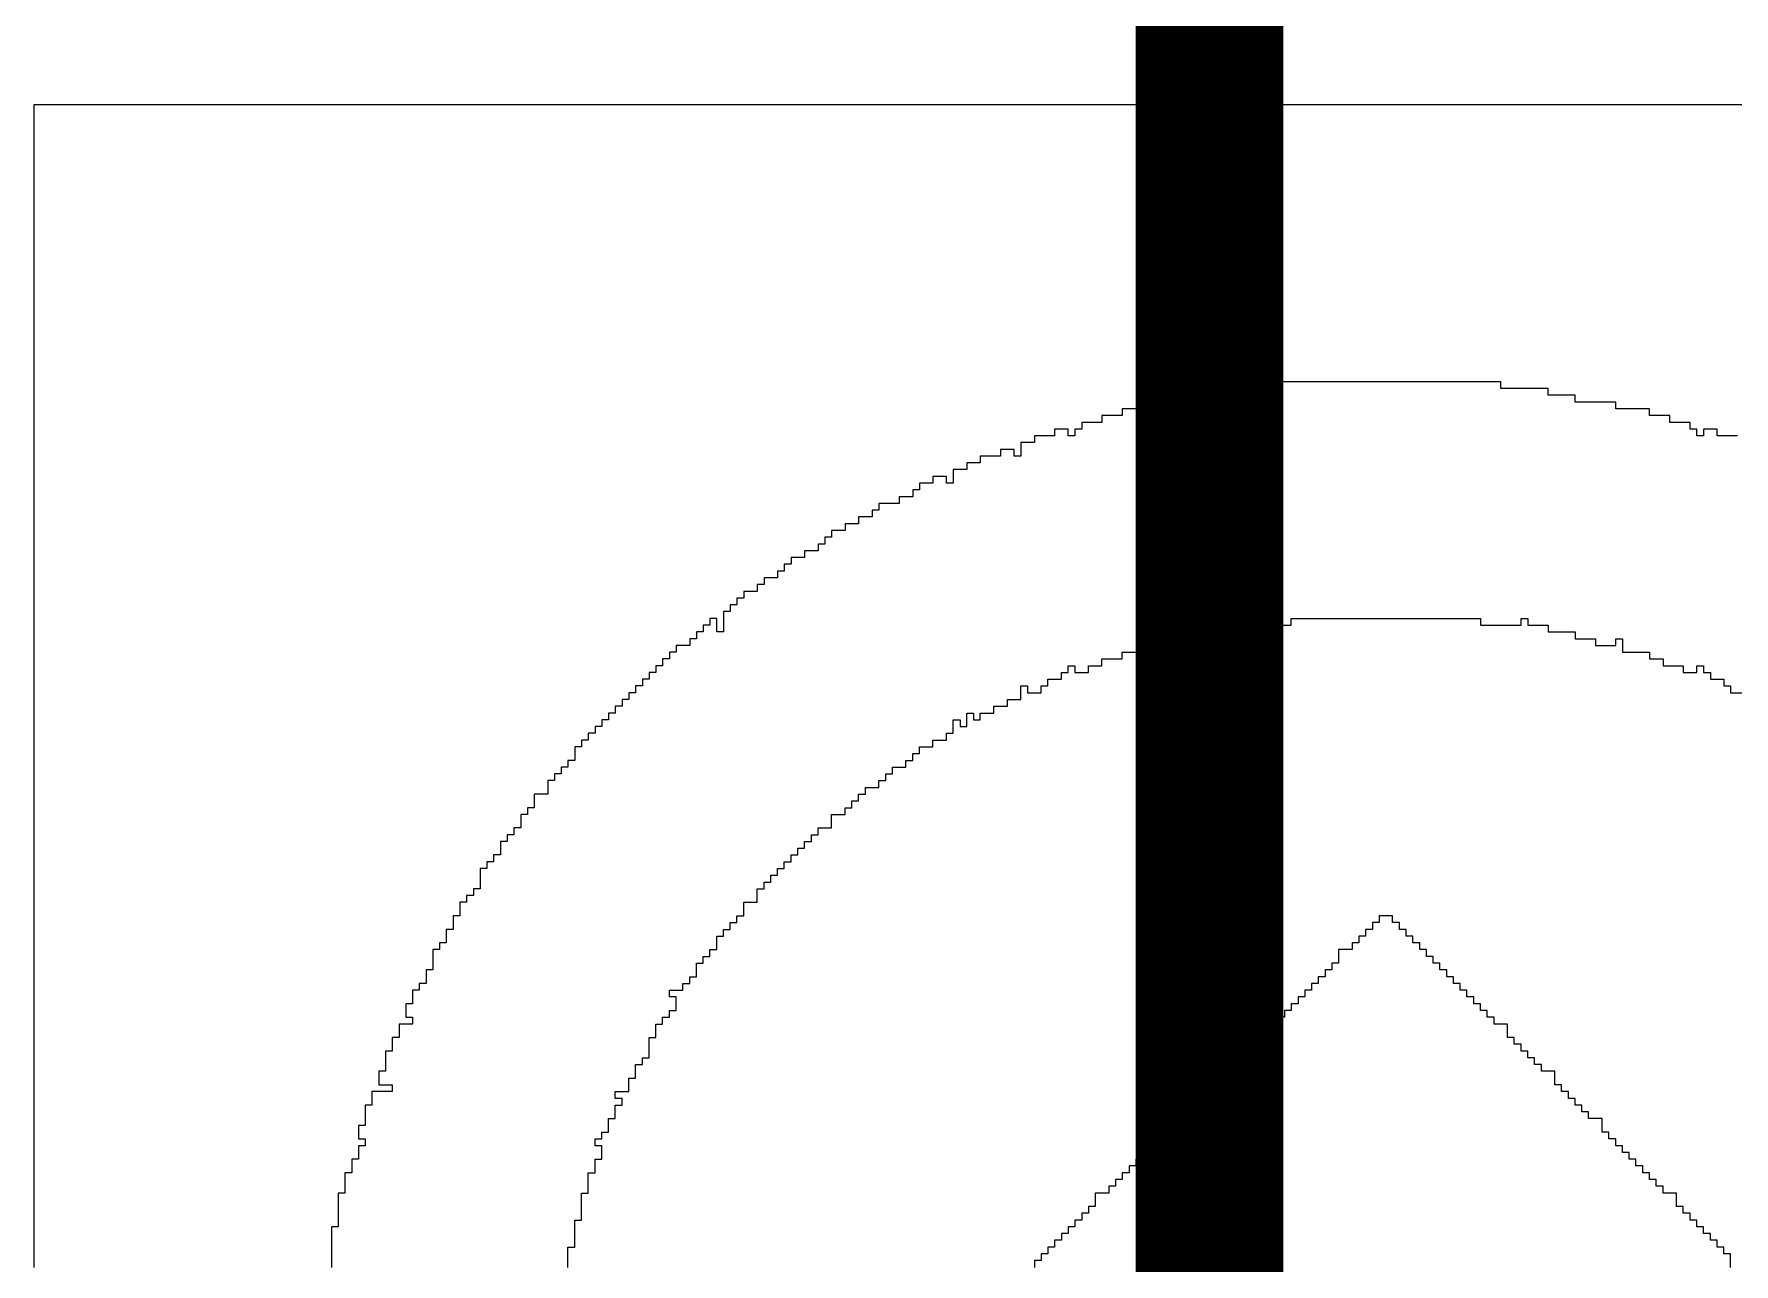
# Model space of a CAD drawing. Header units: millimetres. Extents: x -0.1 to 49.1, y -0.1 to 71.1.
# Drawn here: x 24.02 to 29.78, y 53.4 to 57.56 of the extents above; entities that cross this region are included whole.
import ezdxf

# ---------------------------------------------------------------- set-up
doc = ezdxf.new("R2010")
doc.units = ezdxf.units.MM
doc.layers.add('TopLayer', color=1, linetype='Continuous')
doc.layers.add('TopOverlay', color=2, linetype='Continuous')

msp = doc.modelspace()

# ---------------------------------------------------------------- linework, layer by layer
at = {"layer": 'TopLayer', "const_width": 0.5}
msp.add_lwpolyline([(28, 38.5), (28, 65)], dxfattribs=at)
at = {"layer": 'TopOverlay'}
for p, q in [((24.0202, 57.3002), (24.0202, 57.3231)), ((24.0202, 57.3231), (33.174, 57.3231)), ((24.0202, 57.2774), (24.0202, 57.3002)), ((24.0202, 57.2545), (24.0202, 57.2774)), ((24.0202, 57.2316), (24.0202, 57.2545)), ((24.0202, 57.2087), (24.0202, 57.2316)), ((24.0202, 57.1858), (24.0202, 57.2087)), ((24.0202, 57.1629), (24.0202, 57.1858)), ((24.0202, 57.14), (24.0202, 57.1629)), ((24.0202, 57.1172), (24.0202, 57.14)), ((24.0202, 57.0943), (24.0202, 57.1172)), ((24.0202, 57.0714), (24.0202, 57.0943)), ((24.0202, 57.0485), (24.0202, 57.0714)), ((24.0202, 57.0256), (24.0202, 57.0485)), ((24.0202, 57.0027), (24.0202, 57.0256)), ((24.0202, 56.9798), (24.0202, 57.0027)), ((24.0202, 56.957), (24.0202, 56.9798)), ((24.0202, 56.9341), (24.0202, 56.957)), ((24.0202, 56.9112), (24.0202, 56.9341)), ((24.0202, 56.8883), (24.0202, 56.9112)), ((24.0202, 56.8654), (24.0202, 56.8883)), ((24.0202, 56.8425), (24.0202, 56.8654)), ((24.0202, 56.8197), (24.0202, 56.8425)), ((24.0202, 56.7968), (24.0202, 56.8197)), ((24.0202, 56.7739), (24.0202, 56.7968)), ((24.0202, 56.751), (24.0202, 56.7739)), ((24.0202, 56.7281), (24.0202, 56.751)), ((24.0202, 56.7052), (24.0202, 56.7281)), ((24.0202, 56.6823), (24.0202, 56.7052)), ((24.0202, 56.6595), (24.0202, 56.6823)), ((24.0202, 56.6366), (24.0202, 56.6595)), ((24.0202, 56.6137), (24.0202, 56.6366)), ((24.0202, 56.5908), (24.0202, 56.6137)), ((24.0202, 56.5679), (24.0202, 56.5908)), ((24.0202, 56.545), (24.0202, 56.5679)), ((24.0202, 56.5222), (24.0202, 56.545)), ((24.0202, 56.4993), (24.0202, 56.5222)), ((24.0202, 56.4764), (24.0202, 56.4993)), ((24.0202, 56.4535), (24.0202, 56.4764)), ((24.0202, 56.4306), (24.0202, 56.4535)), ((24.0202, 56.4077), (24.0202, 56.4306)), ((24.0202, 56.3848), (24.0202, 56.4077)), ((24.0202, 56.362), (24.0202, 56.3848)), ((24.0202, 56.3391), (24.0202, 56.362)), ((28.2081, 56.362), (28.0479, 56.362)), ((28.0479, 56.362), (28.0479, 56.3391)), ((28.9861, 56.3848), (28.2081, 56.3848)), ((28.2081, 56.3848), (28.2081, 56.362)), ((28.9861, 56.362), (28.9861, 56.3848)), ((29.1463, 56.362), (28.9861, 56.362)), ((29.1463, 56.3391), (29.1463, 56.362)), ((24.0202, 56.3162), (24.0202, 56.3391)), ((24.0202, 56.2933), (24.0202, 56.3162)), ((24.0202, 56.2704), (24.0202, 56.2933)), ((27.819, 56.2933), (27.7046, 56.2933)), ((27.7046, 56.2933), (27.7046, 56.2704)), ((27.9563, 56.3162), (27.819, 56.3162)), ((27.819, 56.3162), (27.819, 56.2933)), ((28.0479, 56.3391), (27.9563, 56.3391)), ((27.9563, 56.3391), (27.9563, 56.3162)), ((29.2379, 56.3391), (29.1463, 56.3391)), ((29.2379, 56.3162), (29.2379, 56.3391)), ((29.3752, 56.3162), (29.2379, 56.3162)), ((29.3752, 56.2933), (29.3752, 56.3162)), ((29.4896, 56.2933), (29.3752, 56.2933)), ((29.4896, 56.2704), (29.4896, 56.2933)), ((24.0202, 56.2475), (24.0202, 56.2704)), ((24.0202, 56.2247), (24.0202, 56.2475)), ((27.6359, 56.2475), (27.5673, 56.2475)), ((27.5673, 56.2475), (27.5673, 56.2247)), ((27.7046, 56.2704), (27.6359, 56.2704)), ((27.6359, 56.2704), (27.6359, 56.2475)), ((29.5583, 56.2704), (29.4896, 56.2704)), ((29.5583, 56.2475), (29.5583, 56.2704)), ((29.6269, 56.2475), (29.5583, 56.2475)), ((29.6269, 56.2247), (29.6269, 56.2475)), ((24.0202, 56.2018), (24.0202, 56.2247)), ((24.0202, 56.1789), (24.0202, 56.2018)), ((24.0202, 56.156), (24.0202, 56.1789)), ((27.4071, 56.1789), (27.3613, 56.1789)), ((27.3613, 56.1789), (27.3613, 56.156)), ((27.4757, 56.2018), (27.4071, 56.2018)), ((27.4071, 56.2018), (27.4071, 56.1789)), ((27.5215, 56.2247), (27.4757, 56.2247)), ((27.4757, 56.2247), (27.4757, 56.2018)), ((27.5215, 56.2018), (27.5215, 56.2247)), ((27.5444, 56.2018), (27.5215, 56.2018)), ((27.5673, 56.2247), (27.5444, 56.2247)), ((27.5444, 56.2247), (27.5444, 56.2018)), ((29.6498, 56.2247), (29.6269, 56.2247)), ((29.6498, 56.2018), (29.6498, 56.2247)), ((29.6727, 56.2018), (29.6498, 56.2018)), ((29.7185, 56.2247), (29.6727, 56.2247)), ((29.6727, 56.2247), (29.6727, 56.2018)), ((29.7185, 56.2018), (29.7185, 56.2247)), ((29.7871, 56.2018), (29.7185, 56.2018)), ((24.0202, 56.1331), (24.0202, 56.156)), ((24.0202, 56.1102), (24.0202, 56.1331)), ((27.2927, 56.1331), (27.224, 56.1331)), ((27.224, 56.1331), (27.224, 56.1102)), ((27.3384, 56.156), (27.2927, 56.156)), ((27.2927, 56.156), (27.2927, 56.1331)), ((27.3384, 56.1331), (27.3384, 56.156)), ((27.3613, 56.1331), (27.3384, 56.1331)), ((27.3613, 56.156), (27.3613, 56.1331)), ((24.0202, 56.0873), (24.0202, 56.1102)), ((24.0202, 56.0645), (24.0202, 56.0873)), ((24.0202, 56.0416), (24.0202, 56.0645)), ((27.1096, 56.0645), (27.0638, 56.0645)), ((27.0638, 56.0645), (27.0638, 56.0416)), ((27.1096, 56.0416), (27.1096, 56.0645)), ((27.1782, 56.0873), (27.1325, 56.0873)), ((27.1325, 56.0873), (27.1325, 56.0645)), ((27.1325, 56.0645), (27.1325, 56.0416)), ((27.224, 56.1102), (27.1782, 56.1102)), ((27.1782, 56.1102), (27.1782, 56.0873)), ((24.0202, 56.0187), (24.0202, 56.0416)), ((24.0202, 55.9958), (24.0202, 56.0187)), ((27.0181, 56.0187), (26.9952, 56.0187)), ((26.9952, 56.0187), (26.9952, 55.9958)), ((27.0638, 56.0416), (27.0181, 56.0416)), ((27.0181, 56.0416), (27.0181, 56.0187)), ((27.1325, 56.0416), (27.1096, 56.0416)), ((24.0202, 55.9729), (24.0202, 55.9958)), ((24.0202, 55.95), (24.0202, 55.9729)), ((24.0202, 55.9272), (24.0202, 55.95)), ((26.8807, 55.95), (26.8579, 55.95)), ((26.8579, 55.95), (26.8579, 55.9272)), ((26.9494, 55.9729), (26.8807, 55.9729)), ((26.8807, 55.9729), (26.8807, 55.95)), ((26.9952, 55.9958), (26.9494, 55.9958)), ((26.9494, 55.9958), (26.9494, 55.9729)), ((24.0202, 55.9043), (24.0202, 55.9272)), ((24.0202, 55.8814), (24.0202, 55.9043)), ((26.8121, 55.9043), (26.7663, 55.9043)), ((26.7663, 55.9043), (26.7663, 55.8814)), ((26.8579, 55.9272), (26.8121, 55.9272)), ((26.8121, 55.9272), (26.8121, 55.9043)), ((24.0202, 55.8585), (24.0202, 55.8814)), ((24.0202, 55.8356), (24.0202, 55.8585)), ((24.0202, 55.8127), (24.0202, 55.8356)), ((26.6977, 55.8356), (26.6748, 55.8356)), ((26.6748, 55.8356), (26.6748, 55.8127)), ((26.7206, 55.8585), (26.6977, 55.8585)), ((26.6977, 55.8585), (26.6977, 55.8356)), ((26.7663, 55.8814), (26.7206, 55.8814)), ((26.7206, 55.8814), (26.7206, 55.8585)), ((24.0202, 55.7898), (24.0202, 55.8127)), ((24.0202, 55.767), (24.0202, 55.7898)), ((26.629, 55.7898), (26.5832, 55.7898)), ((26.5832, 55.7898), (26.5832, 55.767)), ((26.6748, 55.8127), (26.629, 55.8127)), ((26.629, 55.8127), (26.629, 55.7898)), ((24.0202, 55.7441), (24.0202, 55.767)), ((24.0202, 55.7212), (24.0202, 55.7441)), ((24.0202, 55.6983), (24.0202, 55.7212)), ((26.5375, 55.7212), (26.4917, 55.7212)), ((26.4917, 55.7212), (26.4917, 55.6983)), ((26.5604, 55.7441), (26.5375, 55.7441)), ((26.5375, 55.7441), (26.5375, 55.7212)), ((26.5832, 55.767), (26.5604, 55.767)), ((26.5604, 55.767), (26.5604, 55.7441)), ((24.0202, 55.6754), (24.0202, 55.6983)), ((24.0202, 55.6525), (24.0202, 55.6754)), ((26.4688, 55.6754), (26.423, 55.6754)), ((26.423, 55.6754), (26.423, 55.6525)), ((26.4917, 55.6983), (26.4688, 55.6983)), ((26.4688, 55.6983), (26.4688, 55.6754)), ((24.0202, 55.6296), (24.0202, 55.6525)), ((24.0202, 55.6068), (24.0202, 55.6296)), ((24.0202, 55.5839), (24.0202, 55.6068)), ((26.3773, 55.6068), (26.3544, 55.6068)), ((26.3544, 55.6068), (26.3544, 55.5839)), ((26.4002, 55.6296), (26.3773, 55.6296)), ((26.3773, 55.6296), (26.3773, 55.6068)), ((26.423, 55.6525), (26.4002, 55.6525)), ((26.4002, 55.6525), (26.4002, 55.6296)), ((28.0936, 55.5839), (28.0936, 55.6068)), ((28.0936, 55.6068), (28.1165, 55.6068)), ((28.1165, 55.6068), (28.1165, 55.5839)), ((24.0202, 55.561), (24.0202, 55.5839)), ((24.0202, 55.5381), (24.0202, 55.561)), ((26.3086, 55.561), (26.2857, 55.561)), ((26.2857, 55.561), (26.2857, 55.5381)), ((26.3315, 55.5839), (26.3086, 55.5839)), ((26.3086, 55.5839), (26.3086, 55.561)), ((26.3315, 55.561), (26.3315, 55.5839)), ((26.3315, 55.5381), (26.3315, 55.561)), ((26.3544, 55.5839), (26.3544, 55.561)), ((26.3544, 55.561), (26.3544, 55.5381)), ((28.0479, 55.5381), (28.0479, 55.561)), ((28.0479, 55.561), (28.0936, 55.561)), ((28.0936, 55.561), (28.0936, 55.5839)), ((28.1165, 55.5839), (28.1394, 55.5839)), ((28.1394, 55.5839), (28.1394, 55.561)), ((28.1394, 55.561), (28.2767, 55.561)), ((28.2767, 55.561), (28.2767, 55.5839)), ((28.2767, 55.5839), (28.9175, 55.5839)), ((28.9175, 55.5839), (28.9175, 55.561)), ((28.9175, 55.561), (29.0548, 55.561)), ((29.0548, 55.561), (29.0548, 55.5839)), ((29.0548, 55.5839), (29.0777, 55.5839)), ((29.0777, 55.5839), (29.0777, 55.561)), ((29.0777, 55.561), (29.1463, 55.561)), ((29.1463, 55.561), (29.1463, 55.5381)), ((24.0202, 55.5152), (24.0202, 55.5381)), ((24.0202, 55.4923), (24.0202, 55.5152)), ((24.0202, 55.4695), (24.0202, 55.4923)), ((26.24, 55.4923), (26.1942, 55.4923)), ((26.1942, 55.4923), (26.1942, 55.4695)), ((26.2629, 55.5152), (26.24, 55.5152)), ((26.24, 55.5152), (26.24, 55.4923)), ((26.2857, 55.5381), (26.2629, 55.5381)), ((26.2629, 55.5381), (26.2629, 55.5152)), ((26.3544, 55.5381), (26.3315, 55.5381)), ((27.7961, 55.4923), (27.7961, 55.5152)), ((27.7961, 55.5152), (27.819, 55.5152)), ((27.7961, 55.4695), (27.7961, 55.4923)), ((27.819, 55.5152), (27.819, 55.4923)), ((27.819, 55.4923), (27.8877, 55.4923)), ((27.8877, 55.4923), (27.8877, 55.5152)), ((27.8877, 55.5152), (27.9563, 55.5152)), ((27.9563, 55.5152), (27.9563, 55.5381)), ((27.9563, 55.5381), (28.0479, 55.5381)), ((29.1463, 55.5381), (29.2379, 55.5381)), ((29.2379, 55.5381), (29.2379, 55.5152)), ((29.2379, 55.5152), (29.3065, 55.5152)), ((29.3065, 55.5152), (29.3065, 55.4923)), ((29.3065, 55.4923), (29.3752, 55.4923)), ((29.3752, 55.4923), (29.3752, 55.5152)), ((29.3752, 55.5152), (29.3981, 55.5152)), ((29.3981, 55.5152), (29.3981, 55.4923)), ((29.3981, 55.4923), (29.3981, 55.4695)), ((24.0202, 55.4466), (24.0202, 55.4695)), ((24.0202, 55.4237), (24.0202, 55.4466)), ((26.1713, 55.4466), (26.1484, 55.4466)), ((26.1484, 55.4466), (26.1484, 55.4237)), ((26.1942, 55.4695), (26.1713, 55.4695)), ((26.1713, 55.4695), (26.1713, 55.4466)), ((27.6359, 55.4237), (27.6359, 55.4466)), ((27.6359, 55.4466), (27.7046, 55.4466)), ((27.7046, 55.4466), (27.7046, 55.4695)), ((27.7046, 55.4695), (27.7961, 55.4695)), ((29.3981, 55.4695), (29.4896, 55.4695)), ((29.4896, 55.4695), (29.4896, 55.4466)), ((29.4896, 55.4466), (29.5354, 55.4466)), ((29.5354, 55.4466), (29.5354, 55.4237)), ((24.0202, 55.4008), (24.0202, 55.4237)), ((24.0202, 55.3779), (24.0202, 55.4008)), ((24.0202, 55.355), (24.0202, 55.3779)), ((26.1027, 55.3779), (26.0798, 55.3779)), ((26.0798, 55.3779), (26.0798, 55.355)), ((26.1255, 55.4008), (26.1027, 55.4008)), ((26.1027, 55.4008), (26.1027, 55.3779)), ((26.1484, 55.4237), (26.1255, 55.4237)), ((26.1255, 55.4237), (26.1255, 55.4008)), ((27.4529, 55.355), (27.4529, 55.3779)), ((27.4529, 55.3779), (27.4986, 55.3779)), ((27.4986, 55.3779), (27.4986, 55.4008)), ((27.4986, 55.4008), (27.5215, 55.4008)), ((27.5215, 55.4008), (27.5215, 55.4237)), ((27.5215, 55.4237), (27.5444, 55.4237)), ((27.5444, 55.4237), (27.5444, 55.4008)), ((27.5444, 55.4008), (27.5902, 55.4008)), ((27.5902, 55.4008), (27.5902, 55.4237)), ((27.5902, 55.4237), (27.6359, 55.4237)), ((29.5354, 55.4237), (29.604, 55.4237)), ((29.604, 55.4237), (29.604, 55.4008)), ((29.604, 55.4008), (29.6498, 55.4008)), ((29.6498, 55.4008), (29.6498, 55.4237)), ((29.6498, 55.4237), (29.6727, 55.4237)), ((29.6727, 55.4237), (29.6727, 55.4008)), ((29.6727, 55.4008), (29.6956, 55.4008)), ((29.6956, 55.4008), (29.6956, 55.3779)), ((29.6956, 55.3779), (29.7413, 55.3779)), ((29.7413, 55.3779), (29.7413, 55.355)), ((24.0202, 55.3321), (24.0202, 55.355)), ((24.0202, 55.3093), (24.0202, 55.3321)), ((26.0569, 55.3321), (26.034, 55.3321)), ((26.034, 55.3321), (26.034, 55.3093)), ((26.0798, 55.355), (26.0569, 55.355)), ((26.0569, 55.355), (26.0569, 55.3321)), ((27.3613, 55.3321), (27.3613, 55.355)), ((27.3613, 55.355), (27.3842, 55.355)), ((27.3613, 55.3093), (27.3613, 55.3321)), ((27.3842, 55.355), (27.3842, 55.3321)), ((27.3842, 55.3321), (27.43, 55.3321)), ((27.43, 55.3321), (27.43, 55.355)), ((27.43, 55.355), (27.4529, 55.355)), ((29.7413, 55.355), (29.7642, 55.355)), ((29.7642, 55.355), (29.7642, 55.3321)), ((29.7642, 55.3321), (29.81, 55.3321)), ((24.0202, 55.2864), (24.0202, 55.3093)), ((24.0202, 55.2635), (24.0202, 55.2864)), ((24.0202, 55.2406), (24.0202, 55.2635)), ((25.9882, 55.2635), (25.9654, 55.2635)), ((25.9654, 55.2635), (25.9654, 55.2406)), ((26.0111, 55.2864), (25.9882, 55.2864)), ((25.9882, 55.2864), (25.9882, 55.2635)), ((26.034, 55.3093), (26.0111, 55.3093)), ((26.0111, 55.3093), (26.0111, 55.2864)), ((27.1782, 55.2406), (27.1782, 55.2635)), ((27.1782, 55.2635), (27.2011, 55.2635)), ((27.2011, 55.2635), (27.2011, 55.2406)), ((27.224, 55.2406), (27.224, 55.2635)), ((27.224, 55.2635), (27.2698, 55.2635)), ((27.2698, 55.2635), (27.2698, 55.2864)), ((27.2698, 55.2864), (27.3156, 55.2864)), ((27.3156, 55.2864), (27.3156, 55.3093)), ((27.3156, 55.3093), (27.3613, 55.3093)), ((24.0202, 55.2177), (24.0202, 55.2406)), ((24.0202, 55.1948), (24.0202, 55.2177)), ((25.9425, 55.2177), (25.9196, 55.2177)), ((25.9196, 55.2177), (25.9196, 55.1948)), ((25.9654, 55.2406), (25.9425, 55.2406)), ((25.9425, 55.2406), (25.9425, 55.2177)), ((27.1325, 55.2177), (27.1325, 55.2406)), ((27.1325, 55.2406), (27.1554, 55.2406)), ((27.1325, 55.1948), (27.1325, 55.2177)), ((27.1554, 55.2406), (27.1554, 55.2177)), ((27.1554, 55.2177), (27.1782, 55.2177)), ((27.1782, 55.2177), (27.1782, 55.2406)), ((27.2011, 55.2406), (27.224, 55.2406)), ((24.0202, 55.172), (24.0202, 55.1948)), ((24.0202, 55.1491), (24.0202, 55.172)), ((24.0202, 55.1262), (24.0202, 55.1491)), ((25.8738, 55.1491), (25.8509, 55.1491)), ((25.8509, 55.1491), (25.8509, 55.1262)), ((25.8967, 55.172), (25.8738, 55.172)), ((25.8738, 55.172), (25.8738, 55.1491)), ((25.9196, 55.1948), (25.8967, 55.1948)), ((25.8967, 55.1948), (25.8967, 55.172)), ((27.0181, 55.1262), (27.0181, 55.1491)), ((27.0181, 55.1491), (27.0638, 55.1491)), ((27.0638, 55.1491), (27.0638, 55.172)), ((27.0638, 55.172), (27.1096, 55.172)), ((27.1096, 55.172), (27.1096, 55.1948)), ((27.1096, 55.1948), (27.1325, 55.1948)), ((24.0202, 55.1033), (24.0202, 55.1262)), ((24.0202, 55.0804), (24.0202, 55.1033)), ((24.0202, 55.0575), (24.0202, 55.0804)), ((25.828, 55.0804), (25.8052, 55.0804)), ((25.8052, 55.0804), (25.8052, 55.0575)), ((25.8509, 55.1033), (25.828, 55.1033)), ((25.828, 55.1033), (25.828, 55.0804)), ((25.8509, 55.1262), (25.8509, 55.1033)), ((26.9265, 55.0575), (26.9265, 55.0804)), ((26.9265, 55.0804), (26.9723, 55.0804)), ((26.9723, 55.0804), (26.9723, 55.1033)), ((26.9723, 55.1033), (26.9952, 55.1033)), ((26.9952, 55.1033), (26.9952, 55.1262)), ((26.9952, 55.1262), (27.0181, 55.1262)), ((24.0202, 55.0346), (24.0202, 55.0575)), ((24.0202, 55.0118), (24.0202, 55.0346)), ((25.7823, 55.0346), (25.7594, 55.0346)), ((25.7594, 55.0346), (25.7594, 55.0118)), ((25.8052, 55.0575), (25.7823, 55.0575)), ((25.7823, 55.0575), (25.7823, 55.0346)), ((26.8807, 55.0118), (26.8807, 55.0346)), ((26.8807, 55.0346), (26.9036, 55.0346)), ((26.9036, 55.0346), (26.9036, 55.0575)), ((26.9036, 55.0575), (26.9265, 55.0575)), ((24.0202, 54.9889), (24.0202, 55.0118)), ((24.0202, 54.966), (24.0202, 54.9889)), ((24.0202, 54.9431), (24.0202, 54.966)), ((25.7594, 54.9889), (25.7136, 54.9889)), ((25.7136, 54.9889), (25.7136, 54.966)), ((25.7136, 54.966), (25.7136, 54.9431)), ((25.7594, 55.0118), (25.7594, 54.9889)), ((26.7892, 54.9431), (26.7892, 54.966)), ((26.7892, 54.966), (26.8121, 54.966)), ((26.8121, 54.966), (26.8121, 54.9889)), ((26.8121, 54.9889), (26.835, 54.9889)), ((26.835, 54.9889), (26.835, 55.0118)), ((26.835, 55.0118), (26.8807, 55.0118)), ((24.0202, 54.9202), (24.0202, 54.9431)), ((24.0202, 54.8973), (24.0202, 54.9202)), ((25.6907, 54.9202), (25.6679, 54.9202)), ((25.6679, 54.9202), (25.6679, 54.8973)), ((25.7136, 54.9431), (25.6907, 54.9431)), ((25.6907, 54.9431), (25.6907, 54.9202)), ((26.7206, 54.8973), (26.7206, 54.9202)), ((26.7206, 54.9202), (26.7663, 54.9202)), ((26.7663, 54.9202), (26.7663, 54.9431)), ((26.7663, 54.9431), (26.7892, 54.9431)), ((24.0202, 54.8745), (24.0202, 54.8973)), ((24.0202, 54.8516), (24.0202, 54.8745)), ((24.0202, 54.8287), (24.0202, 54.8516)), ((25.645, 54.8516), (25.6221, 54.8516)), ((25.6221, 54.8516), (25.6221, 54.8287)), ((25.6679, 54.8745), (25.645, 54.8745)), ((25.645, 54.8745), (25.645, 54.8516)), ((25.6679, 54.8973), (25.6679, 54.8745)), ((26.6519, 54.8287), (26.6519, 54.8516)), ((26.6519, 54.8516), (26.6748, 54.8516)), ((26.6748, 54.8516), (26.6748, 54.8745)), ((26.6748, 54.8745), (26.7206, 54.8745)), ((26.7206, 54.8745), (26.7206, 54.8973)), ((24.0202, 54.8058), (24.0202, 54.8287)), ((24.0202, 54.7829), (24.0202, 54.8058)), ((25.6221, 54.8287), (25.5992, 54.8287)), ((25.5992, 54.8287), (25.5992, 54.8058)), ((25.5992, 54.8058), (25.5992, 54.7829)), ((26.6061, 54.7829), (26.6061, 54.8058)), ((26.6061, 54.8058), (26.629, 54.8058)), ((26.629, 54.8058), (26.629, 54.8287)), ((26.629, 54.8287), (26.6519, 54.8287)), ((24.0202, 54.76), (24.0202, 54.7829)), ((24.0202, 54.7371), (24.0202, 54.76)), ((24.0202, 54.7143), (24.0202, 54.7371)), ((25.5534, 54.7371), (25.5305, 54.7371)), ((25.5305, 54.7371), (25.5305, 54.7143)), ((25.5763, 54.76), (25.5534, 54.76)), ((25.5534, 54.76), (25.5534, 54.7371)), ((25.5992, 54.7829), (25.5763, 54.7829)), ((25.5763, 54.7829), (25.5763, 54.76)), ((26.5375, 54.7143), (26.5375, 54.7371)), ((26.5375, 54.7371), (26.5604, 54.7371)), ((26.5604, 54.7371), (26.5604, 54.76)), ((26.5604, 54.76), (26.5832, 54.76)), ((26.5832, 54.76), (26.5832, 54.7829)), ((26.5832, 54.7829), (26.6061, 54.7829)), ((24.0202, 54.6914), (24.0202, 54.7143)), ((24.0202, 54.6685), (24.0202, 54.6914)), ((25.5305, 54.7143), (25.5305, 54.6914)), ((25.5305, 54.6914), (25.5305, 54.6685)), ((26.4917, 54.6685), (26.4917, 54.6914)), ((26.4917, 54.6914), (26.5146, 54.6914)), ((26.5146, 54.6914), (26.5146, 54.7143)), ((26.5146, 54.7143), (26.5375, 54.7143)), ((24.0202, 54.6456), (24.0202, 54.6685)), ((24.0202, 54.6227), (24.0202, 54.6456)), ((24.0202, 54.5998), (24.0202, 54.6227)), ((25.4848, 54.6227), (25.4619, 54.6227)), ((25.4619, 54.6227), (25.4619, 54.5998)), ((25.5077, 54.6456), (25.4848, 54.6456)), ((25.4848, 54.6456), (25.4848, 54.6227)), ((25.5305, 54.6685), (25.5077, 54.6685)), ((25.5077, 54.6685), (25.5077, 54.6456)), ((26.423, 54.5998), (26.423, 54.6227)), ((26.423, 54.6227), (26.4688, 54.6227)), ((26.4688, 54.6456), (26.4688, 54.6685)), ((26.4688, 54.6685), (26.4917, 54.6685)), ((26.4688, 54.6227), (26.4688, 54.6456)), ((24.0202, 54.5769), (24.0202, 54.5998)), ((24.0202, 54.5541), (24.0202, 54.5769)), ((25.4619, 54.5769), (25.439, 54.5769)), ((25.439, 54.5769), (25.439, 54.5541)), ((25.4619, 54.5998), (25.4619, 54.5769)), ((26.4002, 54.5541), (26.4002, 54.5769)), ((26.4002, 54.5769), (26.423, 54.5769)), ((26.423, 54.5769), (26.423, 54.5998)), ((28.62, 54.5769), (28.5742, 54.5769)), ((28.5742, 54.5769), (28.5742, 54.5541)), ((28.62, 54.5541), (28.62, 54.5769)), ((24.0202, 54.5312), (24.0202, 54.5541)), ((24.0202, 54.5083), (24.0202, 54.5312)), ((24.0202, 54.4854), (24.0202, 54.5083)), ((25.439, 54.5312), (25.4161, 54.5312)), ((25.4161, 54.5312), (25.4161, 54.5083)), ((25.4161, 54.5083), (25.4161, 54.4854)), ((25.439, 54.5541), (25.439, 54.5312)), ((26.3315, 54.4854), (26.3315, 54.5083)), ((26.3315, 54.5083), (26.3544, 54.5083)), ((26.3544, 54.5083), (26.3544, 54.5312)), ((26.3544, 54.5312), (26.3773, 54.5312)), ((26.3773, 54.5312), (26.3773, 54.5541)), ((26.3773, 54.5541), (26.4002, 54.5541)), ((28.5284, 54.5083), (28.5056, 54.5083)), ((28.5056, 54.5083), (28.5056, 54.4854)), ((28.5513, 54.5312), (28.5284, 54.5312)), ((28.5284, 54.5312), (28.5284, 54.5083)), ((28.5742, 54.5541), (28.5513, 54.5541)), ((28.5513, 54.5541), (28.5513, 54.5312)), ((28.6429, 54.5541), (28.62, 54.5541)), ((28.6429, 54.5312), (28.6429, 54.5541)), ((28.6658, 54.5312), (28.6429, 54.5312)), ((28.6658, 54.5083), (28.6658, 54.5312)), ((28.6886, 54.5083), (28.6658, 54.5083)), ((28.6886, 54.4854), (28.6886, 54.5083)), ((24.0202, 54.4625), (24.0202, 54.4854)), ((24.0202, 54.4396), (24.0202, 54.4625)), ((25.3932, 54.4625), (25.3704, 54.4625)), ((25.3704, 54.4625), (25.3704, 54.4396)), ((25.4161, 54.4854), (25.3932, 54.4854)), ((25.3932, 54.4854), (25.3932, 54.4625)), ((26.3086, 54.4396), (26.3086, 54.4625)), ((26.3086, 54.4625), (26.3315, 54.4625)), ((26.3315, 54.4625), (26.3315, 54.4854)), ((28.4827, 54.4625), (28.4369, 54.4625)), ((28.4369, 54.4625), (28.4369, 54.4396)), ((28.5056, 54.4854), (28.4827, 54.4854)), ((28.4827, 54.4854), (28.4827, 54.4625)), ((28.7115, 54.4854), (28.6886, 54.4854)), ((28.7115, 54.4625), (28.7115, 54.4854)), ((28.7344, 54.4625), (28.7115, 54.4625)), ((28.7344, 54.4396), (28.7344, 54.4625)), ((24.0202, 54.4168), (24.0202, 54.4396)), ((24.0202, 54.3939), (24.0202, 54.4168)), ((24.0202, 54.371), (24.0202, 54.3939)), ((25.3704, 54.3939), (25.3475, 54.3939)), ((25.3475, 54.3939), (25.3475, 54.371)), ((25.3704, 54.4396), (25.3704, 54.4168)), ((25.3704, 54.4168), (25.3704, 54.3939)), ((26.2629, 54.3939), (26.2629, 54.4168)), ((26.2629, 54.4168), (26.2857, 54.4168)), ((26.2629, 54.371), (26.2629, 54.3939)), ((26.2857, 54.4168), (26.2857, 54.4396)), ((26.2857, 54.4396), (26.3086, 54.4396)), ((28.414, 54.3939), (28.3911, 54.3939)), ((28.3911, 54.3939), (28.3911, 54.371)), ((28.4369, 54.4168), (28.414, 54.4168)), ((28.414, 54.4168), (28.414, 54.3939)), ((28.4369, 54.4396), (28.4369, 54.4168)), ((28.7573, 54.4396), (28.7344, 54.4396)), ((28.7573, 54.4168), (28.7573, 54.4396)), ((28.7802, 54.4168), (28.7573, 54.4168)), ((28.7802, 54.3939), (28.7802, 54.4168)), ((28.8031, 54.3939), (28.7802, 54.3939)), ((28.8031, 54.371), (28.8031, 54.3939)), ((24.0202, 54.3481), (24.0202, 54.371)), ((24.0202, 54.3252), (24.0202, 54.3481)), ((25.3475, 54.3481), (25.3246, 54.3481)), ((25.3246, 54.3481), (25.3246, 54.3252)), ((25.3475, 54.371), (25.3475, 54.3481)), ((26.2171, 54.3252), (26.2171, 54.3481)), ((26.2171, 54.3481), (26.24, 54.3481)), ((26.24, 54.3481), (26.24, 54.371)), ((26.24, 54.371), (26.2629, 54.371)), ((28.3683, 54.3481), (28.3454, 54.3481)), ((28.3454, 54.3481), (28.3454, 54.3252)), ((28.3911, 54.371), (28.3683, 54.371)), ((28.3683, 54.371), (28.3683, 54.3481)), ((28.8259, 54.371), (28.8031, 54.371)), ((28.8259, 54.3481), (28.8259, 54.371)), ((28.8488, 54.3481), (28.8259, 54.3481)), ((28.8488, 54.3252), (28.8488, 54.3481)), ((24.0202, 54.3023), (24.0202, 54.3252)), ((24.0202, 54.2794), (24.0202, 54.3023)), ((24.0202, 54.2566), (24.0202, 54.2794)), ((25.3017, 54.2794), (25.2788, 54.2794)), ((25.2788, 54.2794), (25.2788, 54.2566)), ((25.3246, 54.3252), (25.3017, 54.3252)), ((25.3017, 54.3252), (25.3017, 54.3023)), ((25.3017, 54.3023), (25.3017, 54.2794)), ((26.1713, 54.3023), (26.1713, 54.3252)), ((26.1713, 54.3252), (26.2171, 54.3252)), ((26.1942, 54.3023), (26.1713, 54.3023)), ((26.1942, 54.2794), (26.1942, 54.3023)), ((26.1942, 54.2566), (26.1942, 54.2794)), ((28.2996, 54.2794), (28.2767, 54.2794)), ((28.2767, 54.2794), (28.2767, 54.2566)), ((28.3225, 54.3023), (28.2996, 54.3023)), ((28.2996, 54.3023), (28.2996, 54.2794)), ((28.3454, 54.3252), (28.3225, 54.3252)), ((28.3225, 54.3252), (28.3225, 54.3023)), ((28.8717, 54.3252), (28.8488, 54.3252)), ((28.8717, 54.3023), (28.8717, 54.3252)), ((28.8946, 54.3023), (28.8717, 54.3023)), ((28.8946, 54.2794), (28.8946, 54.3023)), ((28.9175, 54.2794), (28.8946, 54.2794)), ((28.9175, 54.2566), (28.9175, 54.2794)), ((24.0202, 54.2337), (24.0202, 54.2566)), ((24.0202, 54.2108), (24.0202, 54.2337)), ((25.2788, 54.2566), (25.2788, 54.2337)), ((25.2788, 54.2337), (25.3017, 54.2337)), ((25.3017, 54.2337), (25.3017, 54.2108)), ((26.1484, 54.2108), (26.1484, 54.2337)), ((26.1484, 54.2337), (26.1713, 54.2337)), ((26.1713, 54.2337), (26.1713, 54.2566)), ((26.1713, 54.2566), (26.1942, 54.2566)), ((28.2538, 54.2337), (28.2309, 54.2337)), ((28.2309, 54.2337), (28.2309, 54.2108)), ((28.2767, 54.2566), (28.2538, 54.2566)), ((28.2538, 54.2566), (28.2538, 54.2337)), ((28.9404, 54.2566), (28.9175, 54.2566)), ((28.9404, 54.2337), (28.9404, 54.2566)), ((28.9633, 54.2337), (28.9404, 54.2337)), ((28.9633, 54.2108), (28.9633, 54.2337)), ((24.0202, 54.1879), (24.0202, 54.2108)), ((24.0202, 54.165), (24.0202, 54.1879)), ((24.0202, 54.1421), (24.0202, 54.165)), ((25.2559, 54.165), (25.233, 54.165)), ((25.233, 54.165), (25.233, 54.1421)), ((25.3017, 54.2108), (25.2559, 54.2108)), ((25.2559, 54.2108), (25.2559, 54.1879)), ((25.2559, 54.1879), (25.2559, 54.165)), ((26.1027, 54.1421), (26.1027, 54.165)), ((26.1027, 54.165), (26.1255, 54.165)), ((26.1255, 54.1879), (26.1255, 54.2108)), ((26.1255, 54.2108), (26.1484, 54.2108)), ((26.1255, 54.165), (26.1255, 54.1879)), ((28.1852, 54.165), (28.1623, 54.165)), ((28.1623, 54.165), (28.1623, 54.1421)), ((28.2309, 54.2108), (28.1852, 54.2108)), ((28.1852, 54.2108), (28.1852, 54.1879)), ((28.1852, 54.1879), (28.1852, 54.165)), ((29.009, 54.2108), (28.9633, 54.2108)), ((29.009, 54.1879), (29.009, 54.2108)), ((29.009, 54.165), (29.009, 54.1879)), ((29.0319, 54.165), (29.009, 54.165)), ((29.0319, 54.1421), (29.0319, 54.165)), ((24.0202, 54.1193), (24.0202, 54.1421)), ((24.0202, 54.0964), (24.0202, 54.1193)), ((25.233, 54.1193), (25.2102, 54.1193)), ((25.2102, 54.1193), (25.2102, 54.0964)), ((25.233, 54.1421), (25.233, 54.1193)), ((26.1027, 54.1193), (26.1027, 54.1421)), ((26.1027, 54.0964), (26.1027, 54.1193)), ((28.1394, 54.1193), (28.1165, 54.1193)), ((28.1165, 54.1193), (28.1165, 54.0964)), ((28.1623, 54.1421), (28.1394, 54.1421)), ((28.1394, 54.1421), (28.1394, 54.1193)), ((29.0548, 54.1421), (29.0319, 54.1421)), ((29.0548, 54.1193), (29.0548, 54.1421)), ((29.0777, 54.1193), (29.0548, 54.1193)), ((29.0777, 54.0964), (29.0777, 54.1193)), ((24.0202, 54.0735), (24.0202, 54.0964)), ((24.0202, 54.0506), (24.0202, 54.0735)), ((24.0202, 54.0277), (24.0202, 54.0506)), ((25.2102, 54.0506), (25.1873, 54.0506)), ((25.1873, 54.0506), (25.1873, 54.0277)), ((25.2102, 54.0964), (25.2102, 54.0735)), ((25.2102, 54.0735), (25.2102, 54.0506)), ((26.0569, 54.0506), (26.0569, 54.0735)), ((26.0569, 54.0735), (26.0798, 54.0735)), ((26.0569, 54.0277), (26.0569, 54.0506)), ((26.0798, 54.0735), (26.0798, 54.0964)), ((26.0798, 54.0964), (26.1027, 54.0964)), ((28.0708, 54.0506), (28.025, 54.0506)), ((28.025, 54.0506), (28.025, 54.0277)), ((28.0936, 54.0735), (28.0708, 54.0735)), ((28.0708, 54.0735), (28.0708, 54.0506)), ((28.1165, 54.0964), (28.0936, 54.0964)), ((28.0936, 54.0964), (28.0936, 54.0735)), ((29.1006, 54.0964), (29.0777, 54.0964)), ((29.1006, 54.0735), (29.1006, 54.0964)), ((29.1234, 54.0735), (29.1006, 54.0735)), ((29.1234, 54.0506), (29.1234, 54.0735)), ((29.1692, 54.0506), (29.1234, 54.0506)), ((29.1692, 54.0277), (29.1692, 54.0506)), ((24.0202, 54.0048), (24.0202, 54.0277)), ((24.0202, 53.9819), (24.0202, 54.0048)), ((25.1873, 54.0277), (25.1873, 54.0048)), ((25.1873, 54.0048), (25.233, 54.0048)), ((25.233, 54.0048), (25.233, 53.9819)), ((26.034, 54.0048), (26.034, 54.0277)), ((26.034, 54.0277), (26.0569, 54.0277)), ((26.034, 53.9819), (26.034, 54.0048)), ((28.025, 54.0048), (28.0021, 54.0048)), ((28.0021, 54.0048), (28.0021, 53.9819)), ((28.025, 54.0277), (28.025, 54.0048)), ((29.1692, 54.0048), (29.1692, 54.0277)), ((29.1921, 54.0048), (29.1692, 54.0048)), ((29.1921, 53.9819), (29.1921, 54.0048)), ((24.0202, 53.9591), (24.0202, 53.9819)), ((24.0202, 53.9362), (24.0202, 53.9591)), ((24.0202, 53.9133), (24.0202, 53.9362)), ((25.1644, 53.9362), (25.1415, 53.9362)), ((25.1415, 53.9362), (25.1415, 53.9133)), ((25.233, 53.9819), (25.1644, 53.9819)), ((25.1644, 53.9819), (25.1644, 53.9591)), ((25.1644, 53.9591), (25.1644, 53.9362)), ((25.9882, 53.9591), (25.9882, 53.9819)), ((25.9882, 53.9819), (26.034, 53.9819)), ((26.0111, 53.9591), (25.9882, 53.9591)), ((25.9882, 53.9133), (25.9882, 53.9362)), ((25.9882, 53.9362), (26.0111, 53.9362)), ((26.0111, 53.9362), (26.0111, 53.9591)), ((27.9563, 53.9362), (27.9334, 53.9362)), ((27.9334, 53.9362), (27.9334, 53.9133)), ((27.9792, 53.9591), (27.9563, 53.9591)), ((27.9563, 53.9591), (27.9563, 53.9362)), ((28.0021, 53.9819), (27.9792, 53.9819)), ((27.9792, 53.9819), (27.9792, 53.9591)), ((29.215, 53.9819), (29.1921, 53.9819)), ((29.215, 53.9591), (29.215, 53.9819)), ((29.2379, 53.9591), (29.215, 53.9591)), ((29.2379, 53.9362), (29.2379, 53.9591)), ((29.2608, 53.9362), (29.2379, 53.9362)), ((29.2608, 53.9133), (29.2608, 53.9362)), ((24.0202, 53.8904), (24.0202, 53.9133)), ((24.0202, 53.8675), (24.0202, 53.8904)), ((25.1415, 53.9133), (25.1415, 53.8904)), ((25.1415, 53.8904), (25.1415, 53.8675)), ((25.9654, 53.8675), (25.9654, 53.8904)), ((25.9654, 53.8904), (25.9882, 53.8904)), ((25.9882, 53.8904), (25.9882, 53.9133)), ((27.9106, 53.8904), (27.8648, 53.8904)), ((27.8648, 53.8904), (27.8648, 53.8675)), ((27.9334, 53.9133), (27.9106, 53.9133)), ((27.9106, 53.9133), (27.9106, 53.8904)), ((29.2836, 53.9133), (29.2608, 53.9133)), ((29.2836, 53.8904), (29.2836, 53.9133)), ((29.3294, 53.8904), (29.2836, 53.8904)), ((29.3294, 53.8675), (29.3294, 53.8904)), ((24.0202, 53.8446), (24.0202, 53.8675)), ((24.0202, 53.8218), (24.0202, 53.8446)), ((24.0202, 53.7989), (24.0202, 53.8218)), ((25.1415, 53.8675), (25.1186, 53.8675)), ((25.1186, 53.8675), (25.1186, 53.8446)), ((25.1186, 53.8446), (25.1186, 53.8218)), ((25.1186, 53.8218), (25.1415, 53.8218)), ((25.1415, 53.8218), (25.1415, 53.7989)), ((25.9196, 53.7989), (25.9196, 53.8218)), ((25.9196, 53.8218), (25.9425, 53.8218)), ((25.9425, 53.8218), (25.9425, 53.8446)), ((25.9425, 53.8446), (25.9654, 53.8446)), ((25.9654, 53.8446), (25.9654, 53.8675)), ((27.8419, 53.8218), (27.819, 53.8218)), ((27.819, 53.8218), (27.819, 53.7989)), ((27.8648, 53.8446), (27.8419, 53.8446)), ((27.8419, 53.8446), (27.8419, 53.8218)), ((27.8648, 53.8675), (27.8648, 53.8446)), ((29.3294, 53.8446), (29.3294, 53.8675)), ((29.3523, 53.8446), (29.3294, 53.8446)), ((29.3523, 53.8218), (29.3523, 53.8446)), ((29.3752, 53.8218), (29.3523, 53.8218)), ((29.3752, 53.7989), (29.3752, 53.8218)), ((24.0202, 53.776), (24.0202, 53.7989)), ((24.0202, 53.7531), (24.0202, 53.776)), ((25.1415, 53.7989), (25.1186, 53.7989)), ((25.1186, 53.7989), (25.1186, 53.776)), ((25.1186, 53.776), (25.1186, 53.7531)), ((25.9425, 53.7989), (25.9196, 53.7989)), ((25.9425, 53.776), (25.9425, 53.7989)), ((25.9425, 53.7531), (25.9425, 53.776)), ((27.7961, 53.776), (27.7732, 53.776)), ((27.7732, 53.776), (27.7732, 53.7531)), ((27.819, 53.7989), (27.7961, 53.7989)), ((27.7961, 53.7989), (27.7961, 53.776)), ((29.3981, 53.7989), (29.3752, 53.7989)), ((29.3981, 53.776), (29.3981, 53.7989)), ((29.4209, 53.776), (29.3981, 53.776)), ((29.4209, 53.7531), (29.4209, 53.776)), ((24.0202, 53.7302), (24.0202, 53.7531)), ((24.0202, 53.7073), (24.0202, 53.7302)), ((24.0202, 53.6844), (24.0202, 53.7073)), ((25.0957, 53.7073), (25.0728, 53.7073)), ((25.0728, 53.7073), (25.0728, 53.6844)), ((25.1186, 53.7531), (25.0957, 53.7531)), ((25.0957, 53.7531), (25.0957, 53.7302)), ((25.0957, 53.7302), (25.0957, 53.7073)), ((25.8967, 53.6844), (25.8967, 53.7073)), ((25.8967, 53.7073), (25.9196, 53.7073)), ((25.9196, 53.7302), (25.9196, 53.7531)), ((25.9196, 53.7531), (25.9425, 53.7531)), ((25.9196, 53.7073), (25.9196, 53.7302)), ((27.7275, 53.7073), (27.7046, 53.7073)), ((27.7046, 53.7073), (27.7046, 53.6844)), ((27.7504, 53.7302), (27.7275, 53.7302)), ((27.7275, 53.7302), (27.7275, 53.7073)), ((27.7732, 53.7531), (27.7504, 53.7531)), ((27.7504, 53.7531), (27.7504, 53.7302)), ((29.4438, 53.7531), (29.4209, 53.7531)), ((29.4438, 53.7302), (29.4438, 53.7531)), ((29.4667, 53.7302), (29.4438, 53.7302)), ((29.4667, 53.7073), (29.4667, 53.7302)), ((29.4896, 53.7073), (29.4667, 53.7073)), ((29.4896, 53.6844), (29.4896, 53.7073)), ((24.0202, 53.6616), (24.0202, 53.6844)), ((24.0202, 53.6387), (24.0202, 53.6616)), ((25.0728, 53.6844), (25.0728, 53.6616)), ((25.0728, 53.6616), (25.0728, 53.6387)), ((25.8967, 53.6616), (25.8967, 53.6844)), ((25.8967, 53.6387), (25.8967, 53.6616)), ((27.6817, 53.6616), (27.6588, 53.6616)), ((27.6588, 53.6616), (27.6588, 53.6387)), ((27.7046, 53.6844), (27.6817, 53.6844)), ((27.6817, 53.6844), (27.6817, 53.6616)), ((29.5125, 53.6844), (29.4896, 53.6844)), ((29.5125, 53.6616), (29.5125, 53.6844)), ((29.5354, 53.6616), (29.5125, 53.6616)), ((29.5354, 53.6387), (29.5354, 53.6616)), ((24.0202, 53.6158), (24.0202, 53.6387)), ((24.0202, 53.5929), (24.0202, 53.6158)), ((24.0202, 53.57), (24.0202, 53.5929)), ((25.0728, 53.6387), (25.05, 53.6387)), ((25.05, 53.6387), (25.05, 53.6158)), ((25.05, 53.6158), (25.05, 53.5929)), ((25.05, 53.5929), (25.05, 53.57)), ((25.8738, 53.6158), (25.8738, 53.6387)), ((25.8738, 53.6387), (25.8967, 53.6387)), ((25.8738, 53.5929), (25.8738, 53.6158)), ((25.8738, 53.57), (25.8738, 53.5929)), ((27.6131, 53.5929), (27.5902, 53.5929)), ((27.5902, 53.5929), (27.5902, 53.57)), ((27.6588, 53.6387), (27.6131, 53.6387)), ((27.6131, 53.6387), (27.6131, 53.6158)), ((27.6131, 53.6158), (27.6131, 53.5929)), ((29.5811, 53.6387), (29.5354, 53.6387)), ((29.5811, 53.6158), (29.5811, 53.6387)), ((29.5811, 53.5929), (29.5811, 53.6158)), ((29.604, 53.5929), (29.5811, 53.5929)), ((29.604, 53.57), (29.604, 53.5929)), ((24.0202, 53.5471), (24.0202, 53.57)), ((24.0202, 53.5243), (24.0202, 53.5471)), ((25.05, 53.57), (25.05, 53.5471)), ((25.05, 53.5471), (25.05, 53.5243)), ((25.8509, 53.5243), (25.8509, 53.5471)), ((25.8509, 53.5471), (25.8738, 53.5471)), ((25.8738, 53.5471), (25.8738, 53.57)), ((27.5673, 53.5471), (27.5444, 53.5471)), ((27.5444, 53.5471), (27.5444, 53.5243)), ((27.5902, 53.57), (27.5673, 53.57)), ((27.5673, 53.57), (27.5673, 53.5471)), ((29.6269, 53.57), (29.604, 53.57)), ((29.6269, 53.5471), (29.6269, 53.57)), ((29.6498, 53.5471), (29.6269, 53.5471)), ((29.6498, 53.5243), (29.6498, 53.5471)), ((24.0202, 53.5014), (24.0202, 53.5243)), ((24.0202, 53.4785), (24.0202, 53.5014)), ((24.0202, 53.4556), (24.0202, 53.4785)), ((25.05, 53.5243), (25.0271, 53.5243)), ((25.0271, 53.5243), (25.0271, 53.5014)), ((25.0271, 53.5014), (25.0271, 53.4785)), ((25.0271, 53.4785), (25.0271, 53.4556)), ((25.8509, 53.5014), (25.8509, 53.5243)), ((25.8509, 53.4785), (25.8509, 53.5014)), ((25.8509, 53.4556), (25.8509, 53.4785)), ((27.4986, 53.4785), (27.4757, 53.4785)), ((27.4757, 53.4785), (27.4757, 53.4556)), ((27.5215, 53.5014), (27.4986, 53.5014)), ((27.4986, 53.5014), (27.4986, 53.4785)), ((27.5444, 53.5243), (27.5215, 53.5243)), ((27.5215, 53.5243), (27.5215, 53.5014)), ((29.6727, 53.5243), (29.6498, 53.5243)), ((29.6727, 53.5014), (29.6727, 53.5243)), ((29.6956, 53.5014), (29.6727, 53.5014)), ((29.6956, 53.4785), (29.6956, 53.5014)), ((29.7185, 53.4785), (29.6956, 53.4785)), ((29.7185, 53.4556), (29.7185, 53.4785)), ((24.0202, 53.4327), (24.0202, 53.4556)), ((24.0202, 53.4098), (24.0202, 53.4327)), ((25.0271, 53.4556), (25.0271, 53.4327)), ((25.0271, 53.4327), (25.0271, 53.4098)), ((25.828, 53.4327), (25.828, 53.4556)), ((25.828, 53.4556), (25.8509, 53.4556)), ((25.828, 53.4098), (25.828, 53.4327)), ((27.4529, 53.4327), (27.43, 53.4327)), ((27.43, 53.4327), (27.43, 53.4098)), ((27.4757, 53.4556), (27.4529, 53.4556)), ((27.4529, 53.4556), (27.4529, 53.4327)), ((29.7413, 53.4556), (29.7185, 53.4556)), ((29.7413, 53.4327), (29.7413, 53.4556)), ((29.7642, 53.4327), (29.7413, 53.4327)), ((29.7642, 53.4098), (29.7642, 53.4327)), ((24.0202, 53.3869), (24.0202, 53.4098)), ((25.0271, 53.4098), (25.0271, 53.3869)), ((25.828, 53.3869), (25.828, 53.4098)), ((27.43, 53.4098), (27.4071, 53.4098)), ((27.4071, 53.4098), (27.4071, 53.3869)), ((29.7642, 53.3869), (29.7642, 53.4098))]:
    msp.add_line(p, q, dxfattribs=at)

doc.saveas('drawing.dxf')
